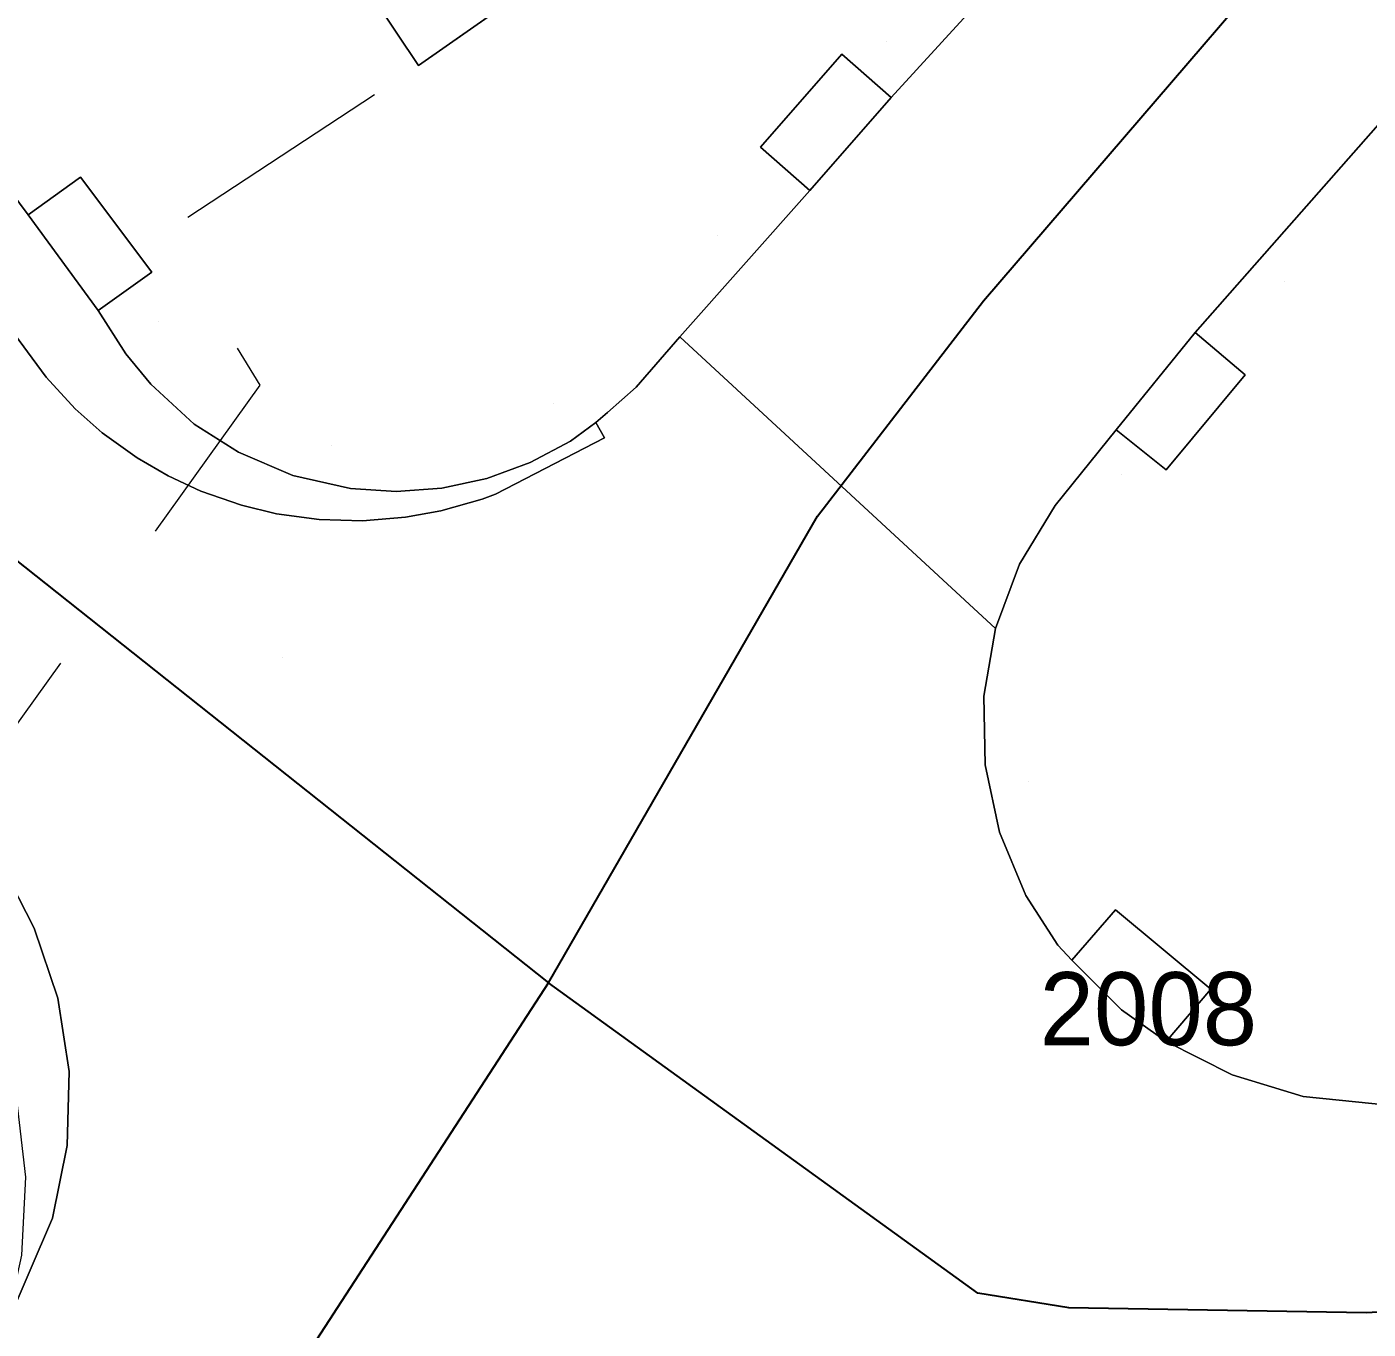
# Model space of a CAD drawing. Header units: metres. Extents: x 0 to 105485, y 0 to 425721.
# Drawn here: x 104945.81 to 104962.32, y 425456.17 to 425472.2 of the extents above; entities that cross this region are included whole.
import ezdxf
from ezdxf.enums import TextEntityAlignment as Align

# ---------------------------------------------------------------- set-up
doc = ezdxf.new("R2010")
doc.units = ezdxf.units.M
doc.header["$MEASUREMENT"] = 0
doc.linetypes.add('KG-PERCEEL-SO', pattern=[19, 5.5, -4, 5.5, -4])
for name, color, linetype, lineweight in [('B-XX-IE-MEUBILAIR-G', 7, 'Continuous', 18), ('B-XX-KG-GRENS_PERCEEL-G', 150, 'KG-PERCEEL-SO', 18), ('B-XX-KG-GRENS_PERCEEL-T', 150, 'KG-PERCEEL-SO', 18), ('B-XX-VH-OPENVERHARDING-G', 90, 'Continuous', 18), ('B-XX-VH-OPENVERHARDING_TEGEL-G', 90, 'Continuous', 18)]:
    doc.layers.add(name, color=color, linetype=linetype, lineweight=lineweight)
doc.layers.add('GIS-WEGVAKKEN', color=2, linetype='Continuous')

msp = doc.modelspace()

# ---------------------------------------------------------------- linework, layer by layer
at = {"layer": 'B-XX-IE-MEUBILAIR-G', "color": 0, "true_color": 0x604a38}
for points in [[(104956.383, 425472.022, 3.315234025996636), (104956.383, 425472.022, 6.315234025996636)], [(104954.306, 425469.633, 3.313041997920846), (104954.306, 425469.633, 6.313041997920847)], [(104961.283, 425469.067, 3.305431535779561), (104961.283, 425469.067, 6.305431535779562)], [(104947.432, 425468.577, 3.329849158477222), (104947.432, 425468.577, 6.329849158477222)], [(104952.29, 425467.57, 3.341339264202336), (104952.29, 425467.57, 6.341339264202336)], [(104952.953, 425467.456, 3.33184269939316), (104952.953, 425467.456, 4.83184269939316)], [(104949.554, 425467.054, 3.349969989632748), (104949.554, 425467.054, 6.349969989632749)], [(104958.62, 425466.526, 3.333085541193933), (104958.62, 425466.526, 4.833085541193933)], [(104959.282, 425466.689, 3.325686058133327), (104959.282, 425466.689, 6.325686058133327)], [(104948.949, 425464.433, 3.407393292551294), (104948.949, 425464.433, 4.907393292551294)], [(104958.135, 425462.907, 3.327495564668679), (104958.135, 425462.907, 6.327495564668679)]]:
    msp.add_polyline3d(points, dxfattribs=at)
at = {"layer": 'B-XX-KG-GRENS_PERCEEL-G', "ltscale": 0.5, "flags": 128}
for points in [[(104950.627, 425471.729), (104952.536, 425473.065), (104962.065, 425479.738)], [(104947.12, 425476.96), (104949.05, 425474.082), (104950.627, 425471.729)], [(104936.313, 425450.556), (104948.68, 425467.79), (104947.522, 425469.685), (104950.627, 425471.729)]]:
    msp.add_lwpolyline(points, dxfattribs=at)
at = {"layer": 'B-XX-VH-OPENVERHARDING-G', "ltscale": 0.5}
for points in [[(104924.59, 425497.026), (104946.043, 425467.889), (104946.403, 425467.499), (104946.735, 425467.206), (104947.165, 425466.896), (104947.548, 425466.674), (104947.949, 425466.488), (104948.45, 425466.313), (104948.88, 425466.209), (104949.406, 425466.137), (104949.937, 425466.122), (104950.466, 425466.165), (104950.901, 425466.244), (104951.411, 425466.39), (104951.577, 425466.45), (104952.918, 425467.143), (104952.812, 425467.332), (104952.499, 425467.104), (104952, 425466.838), (104951.469, 425466.644), (104950.916, 425466.525), (104950.353, 425466.483), (104949.789, 425466.52), (104949.08, 425466.681), (104948.412, 425466.965), (104947.868, 425467.313), (104947.331, 425467.802), (104947.025, 425468.178), (104946.685, 425468.712), (104945.823, 425469.889), (104937.808, 425480.687)], [(104962.603, 425458.922), (104961.518, 425459.033), (104960.644, 425459.298), (104959.831, 425459.711), (104959.282, 425460.101), (104958.668, 425460.711), (104958.497, 425460.895), (104958.104, 425461.506), (104957.777, 425462.286), (104957.602, 425463.115), (104957.585, 425463.961), (104957.728, 425464.795), (104953.843, 425468.385), (104953.308, 425467.768), (104952.953, 425467.456), (104952.812, 425467.332), (104952.918, 425467.143), (104951.577, 425466.45), (104951.411, 425466.39), (104950.901, 425466.244), (104950.466, 425466.165), (104949.937, 425466.122), (104949.406, 425466.137), (104948.88, 425466.209), (104948.45, 425466.313), (104947.949, 425466.488), (104947.548, 425466.674), (104947.165, 425466.896), (104946.735, 425467.206), (104946.403, 425467.499), (104946.043, 425467.889), (104924.59, 425497.026)], [(104936.012, 425473.018), (104937.004, 425471.678), (104937.8, 425470.602), (104941.182, 425465.993), (104942.086, 425464.783), (104944.551, 425461.439), (104944.994, 425460.789), (104945.411, 425459.921), (104945.679, 425458.996), (104945.79, 425458.04), (104945.741, 425457.078), (104945.547, 425456.198), (104946.121, 425457.536), (104946.303, 425458.429), (104946.326, 425459.341), (104946.19, 425460.243), (104945.898, 425461.107), (104945.605, 425461.678), (104922.062, 425493.632)], [(104922.062, 425493.632), (104945.605, 425461.678), (104945.898, 425461.107), (104946.19, 425460.243), (104946.326, 425459.341), (104946.303, 425458.429), (104946.121, 425457.536), (104945.547, 425456.198), (104945.534, 425456.138), (104950.76, 425453.15), (104950.896, 425453.167), (104951.386, 425453.094), (104951.473, 425453.081), (104951.718, 425452.969), (104951.884, 425453.439), (104958.144, 425453.808), (104960.104, 425453.874), (104960.773, 425453.777), (104961.033, 425453.725), (104964.336, 425452.55)], [(104937.808, 425480.687), (104945.823, 425469.889), (104946.466, 425470.351), (104947.345, 425469.184), (104946.685, 425468.712), (104947.025, 425468.178), (104947.331, 425467.802), (104947.868, 425467.313), (104948.412, 425466.965), (104949.08, 425466.681), (104949.789, 425466.52), (104950.353, 425466.483), (104950.916, 425466.525), (104951.469, 425466.644), (104952, 425466.838), (104952.499, 425467.104), (104952.812, 425467.332), (104952.953, 425467.456), (104953.308, 425467.768), (104953.843, 425468.385), (104955.446, 425470.189), (104954.835, 425470.723), (104955.836, 425471.867), (104956.447, 425471.332), (104960.766, 425476.057)], [(104952.536, 425473.065), (104950.627, 425471.729), (104949.05, 425474.082)], [(104962.926, 425471.553), (104960.185, 425468.442), (104960.801, 425467.918), (104959.829, 425466.75), (104959.214, 425467.241), (104958.465, 425466.311), (104958.025, 425465.588), (104957.728, 425464.795), (104957.585, 425463.961), (104957.602, 425463.115), (104957.777, 425462.286), (104958.104, 425461.506), (104958.497, 425460.895), (104958.668, 425460.711), (104959.205, 425461.332), (104960.38, 425460.356), (104959.831, 425459.711), (104960.644, 425459.298), (104961.518, 425459.033), (104962.603, 425458.922)]]:
    msp.add_lwpolyline(points, dxfattribs=at)
for points in [[(104967.294, 425483.125), (104962.684, 425478.091), (104960.766, 425476.057), (104956.447, 425471.332), (104955.446, 425470.189), (104953.843, 425468.385), (104957.728, 425464.795), (104958.025, 425465.588), (104958.465, 425466.311), (104959.214, 425467.241), (104960.185, 425468.442), (104962.926, 425471.553), (104965.126, 425473.798), (104967.24, 425475.807), (104969.78, 425478.106), (104968.52, 425480.596)], [(104956.447, 425471.332), (104955.836, 425471.867), (104954.835, 425470.723), (104955.446, 425470.189)], [(104946.466, 425470.351), (104945.823, 425469.889), (104946.685, 425468.712), (104947.345, 425469.184)], [(104960.801, 425467.918), (104960.185, 425468.442), (104959.214, 425467.241), (104959.829, 425466.75)], [(104959.205, 425461.332), (104958.668, 425460.711), (104959.282, 425460.101), (104959.831, 425459.711), (104960.38, 425460.356)]]:
    msp.add_lwpolyline(points, close=True, dxfattribs=at)
at = {"layer": 'B-XX-VH-OPENVERHARDING_TEGEL-G', "ltscale": 0.5}
msp.add_lwpolyline([(104950.491, 425473.475), (104950.106, 425473.81), (104949.966, 425473.745), (104949.618, 425473.709), (104949.291, 425473.829), (104949.05, 425474.082), (104950.627, 425471.729), (104952.536, 425473.065), (104952.205, 425473.118), (104951.896, 425473.317), (104951.469, 425473.23), (104950.961, 425473.275)], close=True, dxfattribs=at)
at = {"layer": 'GIS-WEGVAKKEN'}
for points in [[(104908.7542000003, 425540.7492999994), (104908.46, 425539.76), (104908.3, 425537.99), (104908.51, 425535.44), (104911.88, 425516.12), (104912.19, 425514.61), (104913.37, 425511.21), (104915.1, 425508.69), (104919.92, 425502.13), (104923.96, 425494.46), (104944.56, 425466.52), (104952.2267000005, 425460.4327999986)], [(105075.145, 425519.6653000005), (105009.51, 425477.31), (104979.76, 425460.29), (104976.91, 425458.79), (104975.36, 425458.08), (104967.35, 425456.65), (104962.29, 425456.37), (104958.63, 425456.43), (104957.51, 425456.61), (104952.2267000005, 425460.4327999986)], [(104952.2267000005, 425460.4327999986), (104955.54, 425466.18), (104957.58, 425468.83), (104963.19, 425475.36), (104964.16, 425476.78), (104964.9246000014, 425478.4844999984)], [(104918.8891000003, 425404.5168999992), (104923.12, 425412.79), (104945.63, 425451.18), (104948.7, 425455), (104952.2267000005, 425460.4327999986)]]:
    msp.add_lwpolyline(points, dxfattribs=at)

# ---------------------------------------------------------------- texts
at = {"layer": 'B-XX-KG-GRENS_PERCEEL-T'}
msp.add_text('2008', height=0.9, dxfattribs=at).set_placement((104959.6108826609, 425460.113926483), align=Align.MIDDLE_CENTER)

doc.saveas('drawing.dxf')
